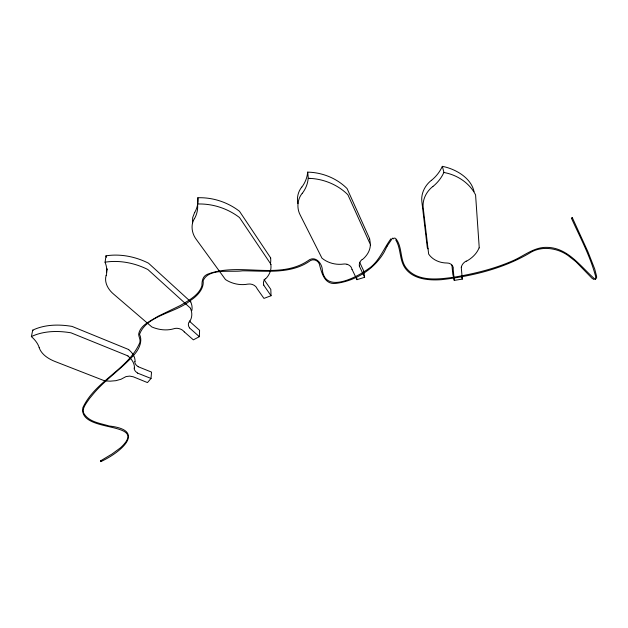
<?xml version="1.0" encoding="UTF-8"?>
<svg xmlns="http://www.w3.org/2000/svg" width="628" height="628" viewBox="0 0 628 628"><rect width="100%" height="100%" fill="white"/><g stroke="black" fill="none" stroke-linecap="round" stroke-linejoin="round"><path stroke-width="0.94" d="M184.334 331.922L193.353 339.858L199.359 336.679L199.594 330.304L189.734 321.489M106.477 272.309L106.972 269.263M39.156 347.622C41.55 354.577 48.372 358.808 54.872 361.438L104.609 380.819L110.033 381.18L115.897 380.678L121.031 379.241L126.04 376.58L129.682 376.101L133.238 376.784L147.454 382.585L151.018 378.472L151.536 372.098L138.191 366.728M106.077 275.629C104.099 282.608 108.306 289.665 113.519 294.037L151.874 326.976C158.813 329.928 166.812 330.901 174.097 328.672A6.382 4.404 3 0 1 177.441 328.342A8.588 5.927 3 0 1 184.232 331.945M387.193 245.995L384.234 251.985C374.304 269.231 355.479 280.959 335.878 283.401C324.158 284.869 321.583 272.324 319.275 263.854C318.019 260.675 313.906 258.626 310.499 260.51C291.062 274.711 265 270.731 242.432 270.825C231.292 272.489 208.551 267.724 203.15 280.763C204.202 288.888 196.957 296.385 190.284 300.569C175.691 313.105 146.701 315.099 139.534 334.339C143.074 341.569 138.576 350.33 133.089 355.864M394.345 237.926C394.949 239.237 390.954 238.915 392.963 238.028M387.138 246.097L391.715 239.323M194.688 212.35L192.678 217.602L192.513 223.309M194.39 218.63C190.417 225.067 191.846 233.585 196.281 239.401L225.507 279.586C232.007 283.809 240.139 285.559 247.785 284.131C251.459 283.44 255.847 285.198 257.221 288.849L263.933 298.402L271.045 295.741L270.809 289.398L264.035 279.57M100.81 461.619L100.433 460.944L100.81 461.619C120.953 452.333 146.936 430.18 109.194 426.004C100.103 423.194 88.077 422 83.383 412.502C82.032 408.019 87.041 402.242 89.466 398.568L94.585 392.406C106.25 379.061 121.086 369.021 133.01 355.958M301.738 187.081C298.072 191.658 296.612 197.891 297.908 203.613M302.225 193.298C297.303 199.288 296.565 208.135 300.168 214.949L321.968 258.171C327.894 263.061 335.925 265.11 343.5 264.066A6.735 4.938 -6.9 0 1 347.025 264.317M391.079 238.601C383.473 248.719 379.022 262.127 367.961 269.114C357.073 277.011 325.422 294.077 322.368 270.103C322.109 262.959 314.871 254.984 307.924 260.793C278.518 280.496 239.025 261.798 207.224 274.365C202.593 276.289 201.847 281.218 201.965 285.599C199.296 294.972 188.722 300.404 180.738 305.294L157.879 316.355C150.94 320.939 140.24 324.888 138.647 334.222C138.772 337.338 140.751 339.356 139.832 342.582C128.591 369.115 95.244 380.843 82.857 407.69C78.359 434.113 150.665 419.959 120.513 447.788L111.996 454.028L100.433 460.944M431.405 180.307C425.054 185.268 420.87 193.4 421.851 201.557L427.323 247.793L428.108 248.869M432.849 186.477C426.467 191.438 422.22 199.578 423.201 207.766L428.649 254.065C432.668 260.008 439.977 263.03 447.003 263.006C450.472 262.787 454.123 265.919 453.22 269.561L454.256 280.394L462.294 279.107L461.242 267.128M352.072 269.443L356.987 279.664L364.617 277.293L363.745 270.982L359.656 262.284M137.579 373.111L151.018 378.472M128.081 355.958L70.964 332.809C57.815 330.611 43.67 330.791 31.4 336.553L32.727 330.14C44.902 324.386 58.969 324.205 72.032 326.403L128.764 349.576M594.457 278.722C580.453 266.445 567.798 247.699 547.121 247.369C533.957 246.867 523.697 256.271 512.181 261.044C493.553 269.106 473.716 273.863 453.761 277.246C437.74 279.429 416.843 282.066 405.853 267.473C399.644 259.144 402.603 246.309 395.428 238.2M594.049 279.57L591.984 278.251L575.907 261.688L568.026 255.502C558.002 248.382 543.259 245.713 531.673 251.844C504.465 268.376 472.876 276.069 441.523 279.672C428.767 280.543 413.153 279.397 405.076 268.023C399.149 259.388 401.174 248.649 395.726 239.865M596.6 278.369L596.592 276.265L594.661 268.878L587.926 251.757L572.359 217.775L571.449 218.23C580.084 237.345 590.226 256.067 595.634 276.422L595.634 278.228M189.428 327.863L199.359 336.679M190.574 308.269L147.87 269.522C134.769 262.967 119.658 259.953 105.096 262.174L106.006 255.824C120.474 253.602 135.475 256.624 148.475 263.171L190.873 301.903M571.449 218.23L572.359 217.775M263.705 285.151L271.045 295.741M271.029 264.427L239.527 217.563C227.666 208.433 212.594 203.527 197.632 204.006L197.906 197.749C212.782 197.271 227.744 202.192 239.496 211.291L270.786 258.108M359.271 265.974L364.617 277.293M461.855 277.309L462.294 279.107M454.256 280.394L452.788 274.106L451.917 265.087M356.751 277.859L356.987 279.664M474.038 191.587C471.063 177.763 455.52 168.916 442.379 166.349L443.925 172.488C457.051 174.827 469.446 182.842 475.577 194.876L479.25 247.927M197.545 204.014A39.642 30.725 6.6 0 1 194.468 218.654M197.82 197.757A39.36 30.67 6.8 0 1 194.766 212.374M270.817 264.451A27.365 20.269 -0.4 0 1 270.589 270.236M270.464 270.739A27.365 20.269 -0.4 0 1 265.589 278.871M270.582 258.132A27.177 20.253 -0.3 0 1 270.558 262.881M263.831 285.128A10.111 7.379 -2.3 0 1 265.322 278.73M370.355 244.975A27.867 20.881 -7.2 0 1 362.364 259.584M308.191 178.321A40.161 32.287 -2.2 0 1 302.296 193.33M347.056 264.262A9.067 6.641 -6.8 0 1 351.955 269.459M359.404 265.95A10.307 7.552 -8.5 0 1 362.121 259.427M369.413 238.703A27.671 20.857 -7.2 0 1 369.39 239.26M307.657 172.135A39.862 32.216 -2.2 0 1 301.809 187.12M31.337 336.584A35.6 23.055 10.3 0 1 39.226 347.614M32.664 330.163A35.372 23.055 10.4 0 1 33.056 330.509M127.931 356.045A25.222 16.618 5.7 0 1 134.439 368.008M128.614 349.655A25.065 16.626 5.8 0 1 133.152 354.679M133.395 355.087A25.065 16.626 5.8 0 1 135.075 361.626M137.65 373.048A9.404 6.233 4.1 0 1 134.133 367.992M138.262 366.666A9.349 6.233 4.2 0 1 134.769 361.61M443.839 172.472A40.906 32.248 -14.1 0 1 432.904 186.524M442.293 166.334A40.6 32.177 -14.3 0 1 431.46 180.354M479.046 247.911A28.189 20.449 -13.7 0 1 466.4 261.24M461.376 267.128A10.401 7.348 -13.9 0 1 466.227 261.044M190.378 308.309A26.376 18.534 3.9 0 1 189.46 321.96M105.017 262.19A38.072 27.2 10.1 0 1 106.163 275.645M189.538 327.824A9.765 6.814 2 0 1 189.169 321.858M190.684 301.942A26.203 18.526 3.9 0 1 191.87 310.475M189.844 321.45A9.703 6.814 2 0 1 189.444 320.869M107.153 268.863A37.806 27.169 10.2 0 1 107.05 269.279M105.92 255.832A37.806 27.169 10.2 0 1 106.462 257.229M595.265 279.531C596.459 279.46 594.598 277.843 595.265 279.531M309.769 178.368L308.277 178.321L307.744 172.135C322.274 172.441 336.765 178.226 347.064 188.565L369.625 238.695L370.567 244.967L347.888 194.766C337.848 184.742 323.875 179.019 309.769 178.368"/></g></svg>
